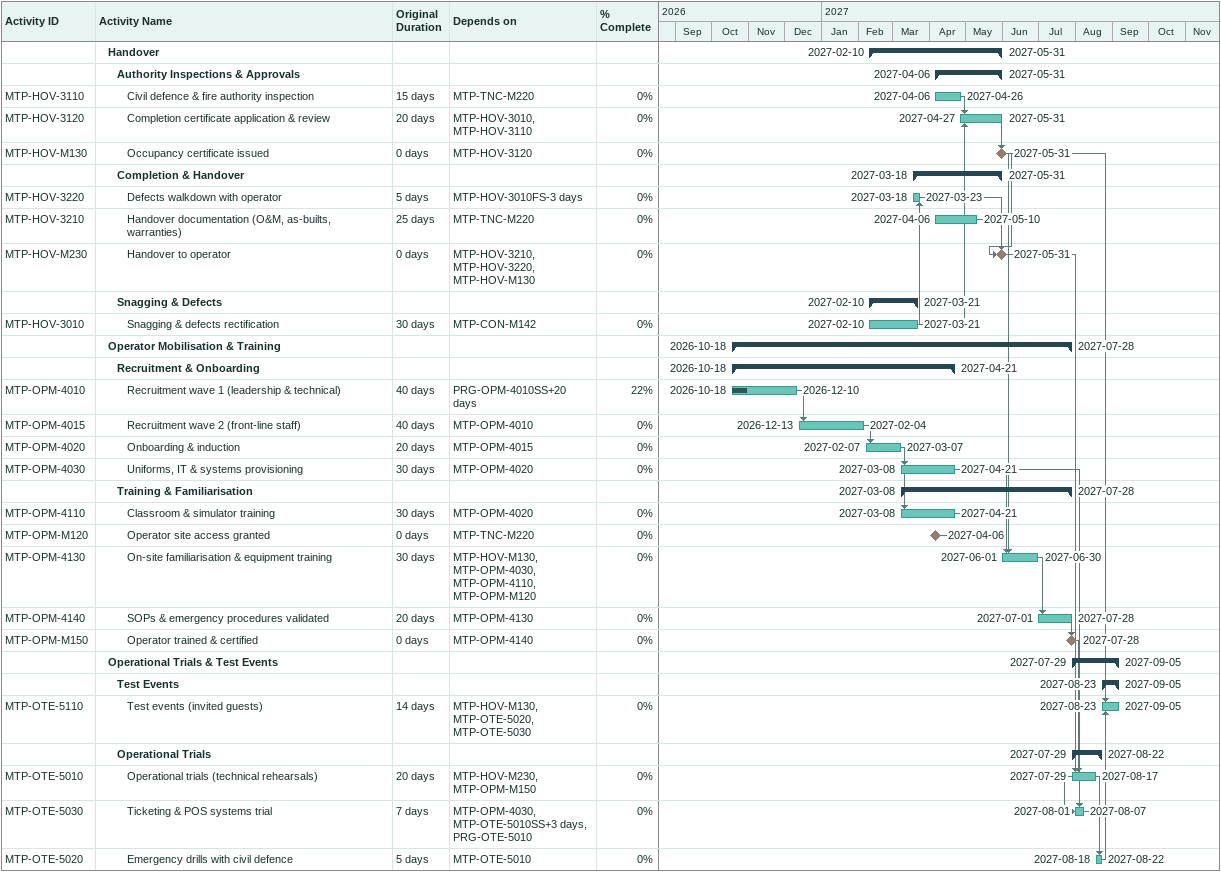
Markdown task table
| ID | Level | Task | Original duration | Start | Finish | Predecessors | % complete |
|---|---|---|---|---|---|---|---|
|  | 2 | **Handover** |  | 2027-02-10 | 2027-05-31 |  |  |
|  | 3 | **Authority Inspections & Approvals** |  | 2027-04-06 | 2027-05-31 |  |  |
| MTP-HOV-3110 | 4 | Civil defence & fire authority inspection | 15d | 2027-04-06 | 2027-04-26 | MTP-TNC-M220 | 0 |
| MTP-HOV-3120 | 4 | Completion certificate application & review | 20d | 2027-04-27 | 2027-05-31 | MTP-HOV-3010, MTP-HOV-3110 | 0 |
| MTP-HOV-M130 | 4 | Occupancy certificate issued | 0d | 2027-05-31 | 2027-05-31 | MTP-HOV-3120 | 0 |
|  | 3 | **Completion & Handover** |  | 2027-03-18 | 2027-05-31 |  |  |
| MTP-HOV-3220 | 4 | Defects walkdown with operator | 5d | 2027-03-18 | 2027-03-23 | MTP-HOV-3010FS-3d | 0 |
| MTP-HOV-3210 | 4 | Handover documentation (O&M, as-builts, warranties) | 25d | 2027-04-06 | 2027-05-10 | MTP-TNC-M220 | 0 |
| MTP-HOV-M230 | 4 | Handover to operator | 0d | 2027-05-31 | 2027-05-31 | MTP-HOV-3210, MTP-HOV-3220, MTP-HOV-M130 | 0 |
|  | 3 | **Snagging & Defects** |  | 2027-02-10 | 2027-03-21 |  |  |
| MTP-HOV-3010 | 4 | Snagging & defects rectification | 30d | 2027-02-10 | 2027-03-21 | MTP-CON-M142 | 0 |
|  | 2 | **Operator Mobilisation & Training** |  | 2026-10-18 | 2027-07-28 |  |  |
|  | 3 | **Recruitment & Onboarding** |  | 2026-10-18 | 2027-04-21 |  |  |
| MTP-OPM-4010 | 4 | Recruitment wave 1 (leadership & technical) | 40d | 2026-10-18 | 2026-12-10 | PRG-OPM-4010SS+20d | 22 |
| MTP-OPM-4015 | 4 | Recruitment wave 2 (front-line staff) | 40d | 2026-12-13 | 2027-02-04 | MTP-OPM-4010 | 0 |
| MTP-OPM-4020 | 4 | Onboarding & induction | 20d | 2027-02-07 | 2027-03-07 | MTP-OPM-4015 | 0 |
| MTP-OPM-4030 | 4 | Uniforms, IT & systems provisioning | 30d | 2027-03-08 | 2027-04-21 | MTP-OPM-4020 | 0 |
|  | 3 | **Training & Familiarisation** |  | 2027-03-08 | 2027-07-28 |  |  |
| MTP-OPM-4110 | 4 | Classroom & simulator training | 30d | 2027-03-08 | 2027-04-21 | MTP-OPM-4020 | 0 |
| MTP-OPM-M120 | 4 | Operator site access granted | 0d | 2027-04-06 | 2027-04-06 | MTP-TNC-M220 | 0 |
| MTP-OPM-4130 | 4 | On-site familiarisation & equipment training | 30d | 2027-06-01 | 2027-06-30 | MTP-HOV-M130, MTP-OPM-4030, MTP-OPM-4110, MTP-OPM-M120 | 0 |
| MTP-OPM-4140 | 4 | SOPs & emergency procedures validated | 20d | 2027-07-01 | 2027-07-28 | MTP-OPM-4130 | 0 |
| MTP-OPM-M150 | 4 | Operator trained & certified | 0d | 2027-07-28 | 2027-07-28 | MTP-OPM-4140 | 0 |
|  | 2 | **Operational Trials & Test Events** |  | 2027-07-29 | 2027-09-05 |  |  |
|  | 3 | **Test Events** |  | 2027-08-23 | 2027-09-05 |  |  |
| MTP-OTE-5110 | 4 | Test events (invited guests) | 14d | 2027-08-23 | 2027-09-05 | MTP-HOV-M130, MTP-OTE-5020, MTP-OTE-5030 | 0 |
|  | 3 | **Operational Trials** |  | 2027-07-29 | 2027-08-22 |  |  |
| MTP-OTE-5010 | 4 | Operational trials (technical rehearsals) | 20d | 2027-07-29 | 2027-08-17 | MTP-HOV-M230, MTP-OPM-M150 | 0 |
| MTP-OTE-5030 | 4 | Ticketing & POS systems trial | 7d | 2027-08-01 | 2027-08-07 | MTP-OPM-4030, MTP-OTE-5010SS+3d, PRG-OTE-5010 | 0 |
| MTP-OTE-5020 | 4 | Emergency drills with civil defence | 5d | 2027-08-18 | 2027-08-22 | MTP-OTE-5010 | 0 |
